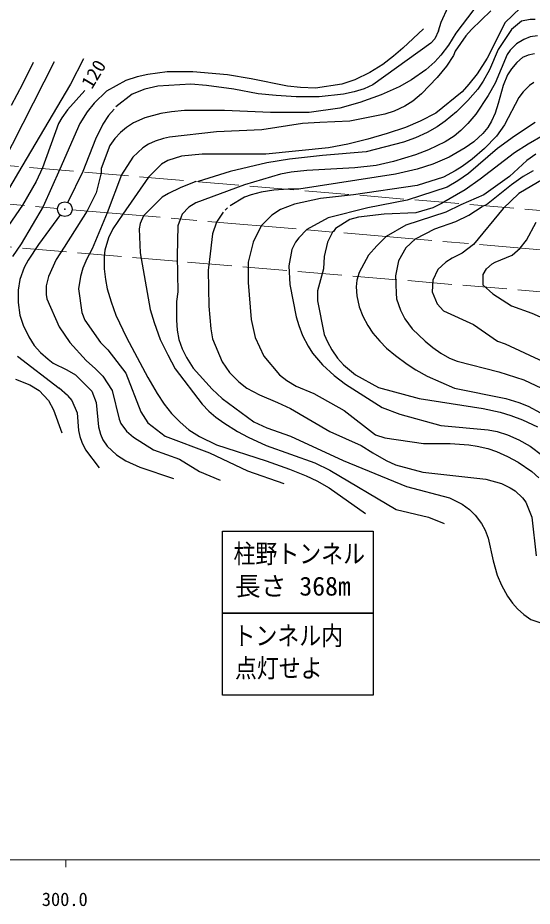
# Model space of a CAD drawing. Units: millimetres, scale not verified. Extents: x -136300 to 507753, y -1132897 to 49634.
# Drawn here: x 189209 to 259053, y -131651 to -11024 of the extents above; entities that cross this region are included whole.
import ezdxf
from ezdxf.enums import TextEntityAlignment as Align

# ---------------------------------------------------------------- set-up
doc = ezdxf.new("R2010")
doc.units = ezdxf.units.MM
doc.header["$LTSCALE"] = 1000
doc.linetypes.add('CHAIN', pattern=[18.5, 12, -1.5, 3.5, -1.5])
doc.linetypes.add('DASHED', pattern=[7.5, 6, -1.5])
for name, color, linetype, lineweight in [('M-BGD', 7, 'Continuous', 25), ('M-BMK', 2, 'CHAIN', 13), ('M-BMK-SRVR', 3, 'Continuous', 25), ('M-STR-STR2', 171, 'DASHED', 13), ('M-STR-STRC', 7, 'Continuous', 25), ('M-SUV', 7, 'Continuous', 13)]:
    doc.layers.add(name, color=color, linetype=linetype, lineweight=lineweight)
doc.styles.add('ＭＳ ゴシック', font='')
doc.styles.get('ＭＳ ゴシック').set_extended_font_data('MS Gothic')

# ---------------------------------------------------------------- blocks, each defined once
blk = doc.blocks.new('BUHIN16')
at = {"color": 3, "linetype": 'Continuous', "lineweight": 25}
for radius in [995, 30]:
    blk.add_circle((0, 0), radius, dxfattribs=at)

msp = doc.modelspace()

# ---------------------------------------------------------------- linework, layer by layer
at = {"layer": 'M-BGD'}
for p, q in [((246696, -11611), (247651, -9517)), ((251143, -9900), (248687, -13117)), ((253429, -10069), (250804, -12609)), ((257408, -9730), (255376, -11678)), ((246317, -12778), (246696, -11611)), ((255376, -11678), (252921, -16504)), ((257577, -11508), (256223, -12609)), ((258763, -11254), (257577, -11508)), ((259440, -11254), (258763, -11254)), ((244285, -12524), (241491, -15149)), ((246317, -12778), (245809, -13879)), ((248687, -13117), (247671, -14726)), ((250804, -12609), (250042, -13456)), ((256223, -12609), (254445, -15318)), ((245301, -14472), (237427, -20144)), ((245809, -13879), (245301, -14472)), ((250042, -13456), (248603, -15572)), ((257916, -13964), (256900, -14556)), ((258763, -13625), (257916, -13964)), ((259779, -13456), (258763, -13625)), ((241491, -15149), (240221, -16250)), ((247671, -14726), (246655, -16080)), ((248603, -15572), (248349, -16165)), ((254445, -15318), (253259, -18112)), ((256053, -15403), (255630, -15996)), ((256900, -14556), (256053, -15403)), ((198141, -16588), (196363, -20060)), ((240221, -16250), (238781, -17350)), ((246655, -16080), (245809, -17012)), ((248349, -16165), (247417, -17604)), ((252921, -16504), (251566, -18620)), ((255630, -15996), (254021, -19890)), ((257747, -16419), (256985, -17096)), ((258509, -16080), (257747, -16419)), ((259355, -15911), (258509, -16080)), ((194162, -17012), (187050, -30982)), ((191283, -17096), (189844, -20060)), ((238781, -17350), (237003, -18451)), ((245809, -17012), (244623, -18112)), ((247417, -17604), (246147, -19128)), ((256223, -17943), (255715, -18790)), ((256985, -17096), (256223, -17943)), ((205423, -19044), (203899, -19552)), ((206862, -18705), (205423, -19044)), ((209487, -18366), (206862, -18705)), ((212958, -18366), (209487, -18366)), ((217699, -18790), (212958, -18366)), ((220917, -19298), (217699, -18790)), ((225827, -20314), (220917, -19298)), ((237003, -18451), (234971, -19467)), ((244623, -18112), (242676, -19467)), ((246147, -19128), (244031, -21330)), ((251566, -18620), (250465, -20060)), ((253259, -18112), (252413, -19636)), ((255715, -18790), (255122, -20229)), ((189844, -20060), (188320, -22938)), ((196363, -20060), (189759, -31236)), ((203899, -19552), (201274, -20991)), ((208217, -20314), (206439, -20737)), ((212704, -20060), (208217, -20314)), ((214821, -20229), (212704, -20060)), ((218546, -20737), (214821, -20229)), ((227605, -20483), (225827, -20314)), ((229637, -20568), (227605, -20483)), ((233193, -20060), (229637, -20568)), ((234971, -19467), (233193, -20060)), ((237427, -20144), (236241, -20652)), ((240983, -20398), (238527, -21499)), ((242676, -19467), (240983, -20398)), ((250465, -20060), (249534, -21076)), ((252413, -19636), (251651, -20737)), ((254021, -19890), (253090, -21584)), ((255122, -20229), (254445, -22684)), ((258678, -20229), (257831, -21076)), ((259271, -19806), (258678, -20229)), ((198311, -20906), (195940, -23531)), ((201274, -20991), (199581, -22600)), ((204745, -21414), (202544, -23108)), ((206439, -20737), (204745, -21414)), ((221848, -21330), (218546, -20737)), ((224303, -21584), (221848, -21330)), ((227013, -21753), (224303, -21584)), ((233447, -21414), (230145, -21753)), ((234887, -21076), (233447, -21414)), ((236241, -20652), (234887, -21076)), ((238527, -21499), (235649, -22515)), ((244031, -21330), (242845, -22346)), ((249534, -21076), (245978, -23954)), ((251651, -20737), (250296, -22261)), ((253090, -21584), (251397, -24124)), ((257831, -21076), (257239, -21838)), ((199581, -22600), (198649, -23785)), ((230145, -21753), (227013, -21753)), ((235649, -22515), (232939, -23277)), ((242845, -22346), (241745, -23023)), ((250296, -22261), (248772, -23785)), ((254445, -22684), (254021, -23954)), ((257239, -21838), (255291, -25563)), ((195940, -23531), (195178, -24632)), ((198649, -23785), (197633, -25394)), ((202290, -23446), (201528, -24293)), ((208640, -24039), (206439, -24632)), ((210079, -23785), (208640, -24039)), ((211857, -23616), (210079, -23785)), ((217276, -23616), (211857, -23616)), ((223541, -23870), (217276, -23616)), ((228791, -23870), (223541, -23870)), ((232939, -23277), (228791, -23870)), ((239035, -24124), (234294, -25055)), ((240305, -23700), (239035, -24124)), ((241745, -23023), (240305, -23700)), ((245978, -23954), (243861, -25055)), ((248772, -23785), (247248, -25055)), ((251397, -24124), (250296, -25394)), ((254021, -23954), (253513, -25055)), ((195178, -24632), (194755, -25394)), ((201528, -24293), (200766, -25478)), ((204915, -25309), (203983, -25902)), ((206439, -24632), (204915, -25309)), ((230230, -25224), (227859, -25394)), ((234294, -25055), (230230, -25224)), ((243861, -25055), (241829, -25902)), ((247248, -25055), (246147, -25817)), ((253513, -25055), (253005, -25902)), ((259440, -25224), (256646, -27087)), ((194755, -25394), (192553, -31405)), ((197633, -25394), (194924, -31574)), ((200766, -25478), (199750, -27510)), ((203983, -25902), (203137, -26579)), ((216175, -26494), (209825, -27256)), ((222356, -26240), (216175, -26494)), ((227859, -25394), (222356, -26240)), ((241829, -25902), (239374, -26748)), ((246147, -25817), (244793, -26579)), ((249365, -26325), (248433, -27087)), ((250296, -25394), (249365, -26325)), ((253005, -25902), (252328, -26748)), ((255291, -25563), (254191, -27087)), ((199750, -27510), (198057, -31913)), ((202375, -27426), (201697, -28357)), ((203137, -26579), (202375, -27426)), ((208979, -27426), (207878, -27764)), ((209825, -27256), (208979, -27426)), ((236749, -27510), (234040, -28188)), ((239374, -26748), (236749, -27510)), ((243184, -27341), (241575, -27934)), ((244793, -26579), (243184, -27341)), ((248433, -27087), (247248, -27849)), ((252328, -26748), (251143, -27849)), ((254191, -27087), (252582, -28780)), ((256646, -27087), (254360, -28780)), ((260541, -27002), (258509, -28188)), ((201697, -28357), (200512, -31490)), ((206185, -28696), (204830, -29966)), ((206947, -28188), (206185, -28696)), ((207878, -27764), (206947, -28188)), ((231415, -28696), (222864, -29542)), ((234040, -28188), (231415, -28696)), ((241575, -27934), (236495, -29204)), ((244962, -28950), (243184, -29627)), ((247248, -27849), (244962, -28950)), ((249957, -28696), (247756, -29966)), ((251143, -27849), (249957, -28696)), ((254360, -28780), (250381, -32167)), ((252582, -28780), (250889, -30220)), ((258509, -28188), (256646, -29373)), ((204830, -29966), (203306, -32336)), ((211434, -29796), (209571, -30389)), ((214228, -29542), (211434, -29796)), ((222864, -29542), (214228, -29542)), ((230569, -29712), (226081, -30220)), ((236495, -29204), (230569, -29712)), ((243184, -29627), (240221, -30558)), ((247756, -29966), (245555, -30897)), ((256646, -29373), (251989, -32929)), ((259525, -29542), (258339, -30389)), ((189759, -31236), (186881, -36146)), ((208725, -30897), (206947, -32675)), ((209571, -30389), (208725, -30897)), ((223033, -30728), (218038, -31913)), ((226081, -30220), (223033, -30728)), ((237850, -31066), (234971, -31405)), ((240221, -30558), (237850, -31066)), ((245555, -30897), (243438, -31574)), ((249534, -31236), (248603, -31828)), ((250889, -30220), (249534, -31236)), ((258339, -30389), (255969, -32590)), ((192553, -31405), (191707, -33268)), ((194924, -31574), (192638, -36654)), ((198057, -31913), (196025, -36062)), ((200512, -32082), (199835, -34792)), ((200512, -31490), (200512, -32082)), ((203306, -32336), (201359, -37501)), ((218038, -31913), (213720, -33268)), ((224896, -32252), (219985, -33691)), ((226335, -31998), (224896, -32252)), ((228452, -31744), (226335, -31998)), ((240475, -32252), (227351, -34284)), ((234971, -31405), (228452, -31744)), ((243438, -31574), (240475, -32252)), ((248603, -31828), (246994, -32675)), ((250381, -32167), (248941, -33183)), ((259186, -31828), (257831, -32590)), ((191707, -33268), (189844, -36485)), ((206947, -32675), (203475, -37670)), ((213381, -33268), (211265, -34114)), ((219985, -33691), (213381, -36146)), ((246994, -32675), (243438, -33776)), ((248941, -33183), (247502, -34030)), ((251989, -32929), (249957, -34368)), ((255969, -32590), (252497, -35046)), ((256223, -33691), (252836, -36400)), ((257831, -32590), (256223, -33691)), ((260541, -32929), (257239, -34876)), ((199835, -34792), (198649, -37247)), ((209656, -34876), (208809, -35384)), ((211265, -34114), (209656, -34876)), ((222271, -34707), (220917, -35046)), ((223965, -34453), (222271, -34707)), ((225912, -34284), (223965, -34453)), ((227351, -34284), (225912, -34284)), ((243438, -33776), (234802, -35046)), ((247502, -34030), (242083, -35808)), ((249957, -34368), (246740, -36231)), ((257239, -34876), (255122, -36908)), ((208809, -35384), (206269, -37924)), ((213381, -36146), (212450, -36739)), ((219985, -35384), (218038, -36570)), ((220917, -35046), (219985, -35384)), ((230315, -35554), (226759, -36316)), ((234802, -35046), (230315, -35554)), ((242083, -35808), (236749, -36824)), ((252497, -35046), (249365, -36400)), ((189844, -36485), (186373, -41480)), ((192638, -36654), (189675, -41734)), ((198649, -37247), (195517, -42158)), ((212450, -36739), (211519, -37670)), ((217699, -36824), (217361, -37162)), ((224896, -37078), (223711, -37840)), ((226759, -36316), (224896, -37078)), ((236749, -36824), (231331, -38178)), ((245555, -36824), (243269, -37501)), ((246740, -36231), (245555, -36824)), ((249365, -36400), (247333, -37416)), ((250465, -37840), (252243, -36654)), ((255122, -36908), (251058, -41819)), ((252836, -36400), (252243, -36654)), ((195009, -37755), (192045, -41819)), ((201359, -37501), (199327, -42412)), ((203475, -37670), (202121, -39702)), ((206269, -37924), (205846, -38940)), ((211265, -38432), (210926, -39279)), ((211519, -37670), (211265, -38432)), ((217107, -37416), (216175, -38771)), ((223711, -37840), (222271, -39279)), ((231331, -38178), (228452, -39787)), ((234294, -38432), (232347, -39618)), ((235479, -38094), (234294, -38432)), ((238951, -37670), (235479, -38094)), ((243269, -37501), (238951, -37670)), ((247333, -37416), (241914, -39194)), ((248687, -38686), (250465, -37840)), ((202121, -39702), (201528, -40888)), ((205846, -38940), (205677, -39702)), ((205677, -39702), (205846, -42920)), ((210926, -39279), (210841, -43343)), ((216175, -38771), (215667, -40380)), ((222271, -39279), (221171, -41480)), ((228452, -39787), (227351, -40888)), ((232347, -39618), (232093, -40041)), ((241914, -39194), (239205, -40718)), ((243184, -41057), (245809, -39702)), ((245809, -39702), (248687, -38686)), ((258255, -41226), (259609, -38771)), ((201528, -40888), (201020, -42581)), ((215667, -40380), (215244, -43851)), ((227351, -40888), (226928, -41480)), ((231923, -40126), (231246, -41480)), ((232093, -40041), (231923, -40126)), ((239205, -40718), (237935, -41988)), ((189675, -41734), (188489, -43428)), ((192045, -41819), (190606, -43936)), ((195517, -42158), (194416, -43851)), ((221171, -41480), (220493, -44190)), ((226928, -41480), (226420, -42496)), ((231246, -41480), (230823, -43428)), ((237935, -41988), (236834, -43258)), ((243184, -41057), (241914, -42242)), ((251058, -41819), (249534, -43004)), ((257408, -42327), (258255, -41226)), ((199327, -42412), (198565, -43766)), ((201020, -42581), (200935, -43428)), ((205846, -42920), (207201, -50624)), ((210841, -43343), (210926, -48254)), ((226420, -42496), (225997, -44698)), ((236834, -43258), (235564, -45629)), ((241914, -42242), (240898, -44020)), ((249534, -43004), (248179, -43682)), ((254021, -44190), (256307, -43258)), ((256307, -43258), (257408, -42327)), ((190606, -43936), (190098, -44952)), ((194416, -43851), (193400, -46137)), ((198565, -43766), (198057, -45036)), ((200935, -43428), (200935, -45121)), ((215244, -43851), (215075, -45290)), ((220493, -44190), (220493, -46984)), ((230823, -43428), (230738, -45121)), ((240898, -44020), (240475, -46052)), ((247333, -44190), (246232, -45206)), ((248179, -43682), (247333, -44190)), ((252836, -45121), (253598, -44444)), ((253598, -44444), (254021, -44190)), ((190098, -44952), (189505, -46560)), ((198057, -45036), (197718, -46137)), ((200935, -45121), (201105, -46560)), ((215075, -45290), (215159, -50201)), ((225997, -44698), (226166, -47238)), ((230738, -45121), (229891, -48084)), ((235564, -45629), (235225, -46645)), ((246232, -45206), (245555, -46645)), ((252413, -45883), (252836, -45121)), ((189505, -46560), (189251, -48000)), ((193400, -46137), (193061, -47407)), ((197718, -46137), (197464, -47830)), ((201105, -46560), (201359, -47830)), ((220493, -46984), (220917, -51979)), ((235225, -46645), (235141, -47576)), ((240475, -46052), (240559, -48423)), ((245555, -46645), (245470, -48254)), ((252413, -47322), (252413, -45883)), ((189251, -48000), (189251, -49693)), ((193061, -47407), (193061, -48592)), ((197464, -47830), (197887, -51048)), ((201359, -47830), (201867, -49608)), ((226166, -47238), (227013, -51640)), ((229891, -48084), (229891, -49439)), ((235141, -47576), (235225, -48762)), ((252413, -47322), (253683, -48508)), ((193061, -48592), (193146, -49185)), ((193146, -49185), (194839, -52995)), ((210926, -48254), (210757, -49524)), ((229891, -49439), (230823, -54011)), ((235225, -48762), (235564, -50286)), ((240559, -48423), (240644, -49185)), ((240644, -49185), (241152, -50709)), ((245470, -48254), (246147, -49862)), ((253683, -48508), (256223, -50116)), ((189251, -49693), (189505, -51386)), ((201867, -49608), (202544, -51386)), ((207201, -50624), (207709, -52402)), ((210757, -49524), (210757, -52064)), ((215159, -50201), (215413, -53249)), ((235564, -50286), (236072, -51556)), ((246147, -49862), (246994, -50794)), ((256223, -50116), (259017, -51132)), ((189505, -51386), (189929, -52741)), ((197887, -51048), (198311, -52064)), ((202544, -51386), (203983, -54434)), ((227013, -51640), (227351, -52826)), ((236072, -51556), (236749, -52826)), ((241152, -50709), (241745, -51894)), ((246994, -50794), (251058, -52656)), ((259017, -51132), (260117, -51640)), ((189929, -52741), (190691, -54350)), ((194839, -52995), (196279, -55112)), ((198311, -52064), (200427, -55112)), ((207709, -52402), (208555, -54688)), ((210757, -52064), (210841, -53418)), ((220917, -51979), (221425, -54434)), ((227351, -52826), (227859, -54180)), ((236749, -52826), (237427, -53842)), ((241745, -51894), (242761, -53249)), ((251058, -52656), (254360, -54942)), ((210841, -53418), (211095, -54688)), ((215413, -53249), (215667, -54604)), ((227859, -54180), (228621, -55620)), ((230823, -54011), (231246, -55027)), ((237427, -53842), (238358, -54942)), ((242761, -53249), (244539, -54942)), ((190691, -54350), (191453, -55535)), ((196279, -55112), (198480, -57567)), ((200427, -55112), (201443, -56128)), ((203983, -54434), (206862, -59853)), ((208555, -54688), (209571, -56805)), ((211095, -54688), (211519, -55958)), ((215667, -54604), (216937, -57736)), ((221425, -54434), (222610, -56974)), ((231246, -55027), (231839, -56128)), ((238358, -54942), (239289, -55874)), ((244539, -54942), (245555, -55789)), ((254360, -54942), (255376, -55281)), ((255376, -55281), (260625, -57736)), ((191453, -55535), (192299, -56466)), ((192299, -56466), (193315, -57398)), ((201443, -56128), (203899, -59260)), ((211519, -55958), (212111, -57144)), ((228621, -55620), (229214, -56551)), ((229214, -56551), (230569, -58160)), ((231839, -56128), (232601, -57228)), ((239289, -55874), (240475, -56890)), ((245555, -55789), (246655, -56551)), ((246655, -56551), (247841, -57228)), ((189167, -56974), (194839, -61292)), ((193315, -57398), (193993, -57906)), ((198480, -57567), (199750, -58668)), ((209571, -56805), (210587, -58668)), ((212111, -57144), (213043, -58583)), ((216937, -57736), (217953, -59176)), ((222610, -56974), (224727, -59514)), ((232601, -57228), (233447, -58160)), ((240475, -56890), (242083, -58075)), ((247841, -57228), (248857, -57652)), ((248857, -57652), (254529, -59091)), ((193993, -57906), (195855, -58837)), ((195855, -58837), (197041, -59514)), ((199750, -58668), (200766, -59684)), ((210587, -58668), (214228, -63494)), ((213043, -58583), (215583, -61462)), ((230569, -58160), (232177, -59599)), ((233447, -58160), (235056, -59514)), ((242083, -58075), (243269, -58837)), ((243269, -58837), (244793, -59684)), ((254529, -59091), (257916, -60192)), ((188913, -60107), (190860, -60869)), ((197041, -59514), (199242, -61716)), ((200766, -59684), (202036, -61631)), ((203899, -59260), (205931, -64510)), ((206862, -59853), (208132, -62054)), ((217953, -59176), (219223, -60446)), ((224727, -59514), (225743, -60276)), ((225743, -60276), (227013, -61038)), ((232177, -59599), (233701, -60784)), ((235056, -59514), (238189, -61208)), ((244793, -59684), (248518, -61292)), ((257916, -60192), (263250, -62732)), ((190860, -60869), (192130, -61631)), ((195940, -62308), (194839, -61292)), ((215583, -61462), (216937, -62732)), ((219223, -60446), (220324, -61292)), ((220324, -61292), (222017, -62224)), ((227013, -61038), (229383, -62054)), ((233701, -60784), (238697, -63917)), ((238189, -61208), (243692, -62732)), ((248518, -61292), (255461, -62732)), ((192130, -61631), (193400, -62986)), ((195940, -62308), (196533, -62986)), ((199242, -61716), (199835, -63240)), ((202036, -61631), (202967, -65526)), ((208132, -62054), (209063, -63494)), ((222017, -62224), (224473, -63240)), ((229383, -62054), (233532, -64340)), ((193400, -62986), (194077, -64256)), ((196533, -62986), (197295, -64679)), ((199835, -63240), (200173, -66542)), ((209063, -63494), (210079, -64764)), ((214228, -63494), (215159, -64425)), ((216937, -62732), (221255, -65864)), ((224473, -63240), (226251, -64086)), ((238697, -63917), (241067, -64848)), ((243692, -62732), (252413, -64086)), ((255461, -62732), (257239, -63240)), ((257239, -63240), (258509, -63748)), ((258509, -63748), (262657, -66034)), ((194077, -64256), (195178, -67388)), ((197295, -64679), (197464, -67050)), ((205931, -64510), (206862, -66034)), ((210079, -64764), (211265, -65949)), ((215159, -64425), (216091, -65272)), ((226251, -64086), (231585, -67219)), ((233532, -64340), (237765, -67642)), ((241067, -64848), (246655, -66372)), ((252413, -64086), (254699, -64594)), ((254699, -64594), (256138, -65018)), ((256138, -65018), (257747, -65610)), ((202967, -65526), (203221, -66118)), ((203221, -66118), (203983, -67134)), ((206862, -66034), (209233, -67812)), ((211265, -65949), (212450, -66965)), ((216091, -65272), (217191, -66034)), ((217191, -66034), (219054, -67219)), ((221255, -65864), (223033, -66711)), ((257747, -65610), (259779, -66542)), ((197464, -67050), (197633, -67896)), ((200173, -66542), (200427, -67558)), ((203983, -67134), (204915, -67981)), ((212450, -66965), (213889, -67896)), ((219054, -67219), (220493, -67981)), ((223033, -66711), (226251, -67812)), ((231585, -67219), (235818, -69082)), ((246655, -66372), (253090, -66965)), ((253090, -66965), (254275, -67219)), ((254275, -67219), (255715, -67642)), ((197633, -67896), (197887, -68658)), ((197887, -68658), (198395, -69674)), ((200427, -67558), (200766, -68320)), ((200766, -68320), (201359, -69166)), ((204915, -67981), (207624, -69674)), ((209233, -67812), (215244, -70098)), ((213889, -67896), (216175, -68997)), ((220493, -67981), (222949, -69082)), ((226251, -67812), (233363, -71114)), ((237765, -67642), (239035, -68066)), ((239035, -68066), (244285, -68828)), ((255715, -67642), (257239, -68320)), ((257239, -68320), (258763, -69166)), ((198395, -69674), (200258, -72130)), ((201359, -69166), (202629, -70352)), ((207624, -69674), (211180, -70944)), ((216175, -68997), (222949, -71198)), ((222949, -69082), (229553, -71452)), ((235818, -69082), (237427, -70098)), ((244285, -68828), (247925, -68828)), ((247925, -68828), (250465, -68997)), ((250465, -68997), (251566, -69166)), ((251566, -69166), (253005, -69505)), ((253005, -69505), (254191, -69928)), ((254191, -69928), (255715, -70606)), ((258763, -69166), (260456, -70436)), ((202629, -70352), (203899, -71198)), ((211180, -70944), (213889, -72638)), ((215244, -70098), (220409, -72553)), ((233363, -71114), (241999, -74670)), ((237427, -70098), (239205, -71114)), ((239205, -71114), (240475, -71706)), ((255715, -70606), (257154, -71368)), ((203899, -71198), (205761, -72045)), ((205761, -72045), (210333, -73569)), ((222949, -71198), (226081, -72299)), ((226081, -72299), (228367, -73230)), ((229553, -71452), (231585, -72468)), ((240475, -71706), (244200, -72722)), ((257154, -71368), (259017, -72638)), ((213889, -72638), (216683, -73823)), ((220409, -72553), (225319, -74246)), ((228367, -73230), (229807, -73908)), ((231585, -72468), (240559, -77802)), ((244200, -72722), (252751, -73654)), ((259017, -72638), (259948, -73484)), ((229807, -73908), (231500, -74839)), ((241999, -74670), (247841, -76194)), ((252751, -73654), (254868, -74246)), ((254868, -74246), (256053, -74839)), ((231500, -74839), (236411, -78310)), ((256053, -74839), (256731, -75262)), ((256731, -75262), (257747, -76194)), ((247841, -76194), (249534, -77040)), ((249534, -77040), (250550, -77802)), ((257747, -76194), (258170, -76786)), ((258170, -76786), (259017, -78818)), ((240559, -77802), (244962, -78818)), ((250550, -77802), (251312, -78564)), ((244962, -78818), (247079, -79665)), ((251312, -78564), (252159, -79665)), ((259017, -78818), (259609, -84068)), ((252159, -79665), (252667, -80596)), ((252667, -80596), (253090, -81697)), ((253090, -81697), (253767, -84745)), ((253767, -84745), (254275, -86692)), ((254275, -86692), (254868, -88047)), ((254868, -88047), (255715, -89571)), ((255715, -89571), (256392, -90502)), ((256392, -90502), (257069, -91264)), ((257069, -91264), (257916, -92026)), ((257916, -92026), (258847, -92704)), ((258847, -92704), (262065, -93804))]:
    msp.add_line(p, q, dxfattribs=at)
at = {"layer": 'M-BMK'}
for p, q in [((67596, -25531), (194601, -36920)), ((196593, -37094), (307089, -46528))]:
    msp.add_line(p, q, dxfattribs=at)
at = {"layer": 'M-STR-STR2'}
for p, q in [((183325, -30728), (283997, -39194)), ((182377, -41687), (283075, -50156))]:
    msp.add_line(p, q, dxfattribs=at)
at = {"layer": 'M-STR-STRC'}
for p, q in [((217026, -91879), (217026, -80749)), ((217026, -80749), (237456, -80749)), ((237456, -80749), (237456, -91879)), ((237456, -91879), (217026, -91879)), ((217026, -103009), (217026, -91879)), ((217026, -91879), (237456, -91879)), ((237456, -91879), (237456, -103009)), ((237456, -103009), (217026, -103009))]:
    msp.add_line(p, q, dxfattribs=at)
at = {"layer": 'M-SUV'}
for p, q in [((-132247, -125366), (406753, -125366)), ((195753, -125366), (195753, -126366))]:
    msp.add_line(p, q, dxfattribs=at)

# ---------------------------------------------------------------- block references
at = {"layer": 'M-BMK-SRVR'}
msp.add_blockref('BUHIN16', (195597, -37009), dxfattribs=at)

# ---------------------------------------------------------------- texts
at = {"layer": 'M-BGD', "style": 'ＭＳ ゴシック', "width": 1.05}
msp.add_text('120', height=1833, rotation=58.8, dxfattribs=at).set_placement((199739, -21103), align=Align.BOTTOM_LEFT)
at = {"layer": 'M-STR-STRC', "style": 'ＭＳ ゴシック', "width": 0.85}
for s, p in [('柱野トンネル', (218500, -85841)), ('トンネル内', (218500, -96971)), ('点灯せよ', (218691, -101374))]:
    msp.add_text(s, height=2566, dxfattribs=at).set_placement(p, align=Align.BOTTOM_LEFT)
at = {"layer": 'M-STR-STRC', "style": 'ＭＳ ゴシック'}
msp.add_text('長さ 368m', height=2566, dxfattribs=at).set_placement((218691, -90244), align=Align.BOTTOM_LEFT)
at = {"layer": 'M-SUV', "style": 'ＭＳ ゴシック'}
msp.add_text('300.0', height=1833, dxfattribs=at).set_placement((192472, -132171), align=Align.BOTTOM_LEFT)

doc.saveas('drawing.dxf')
